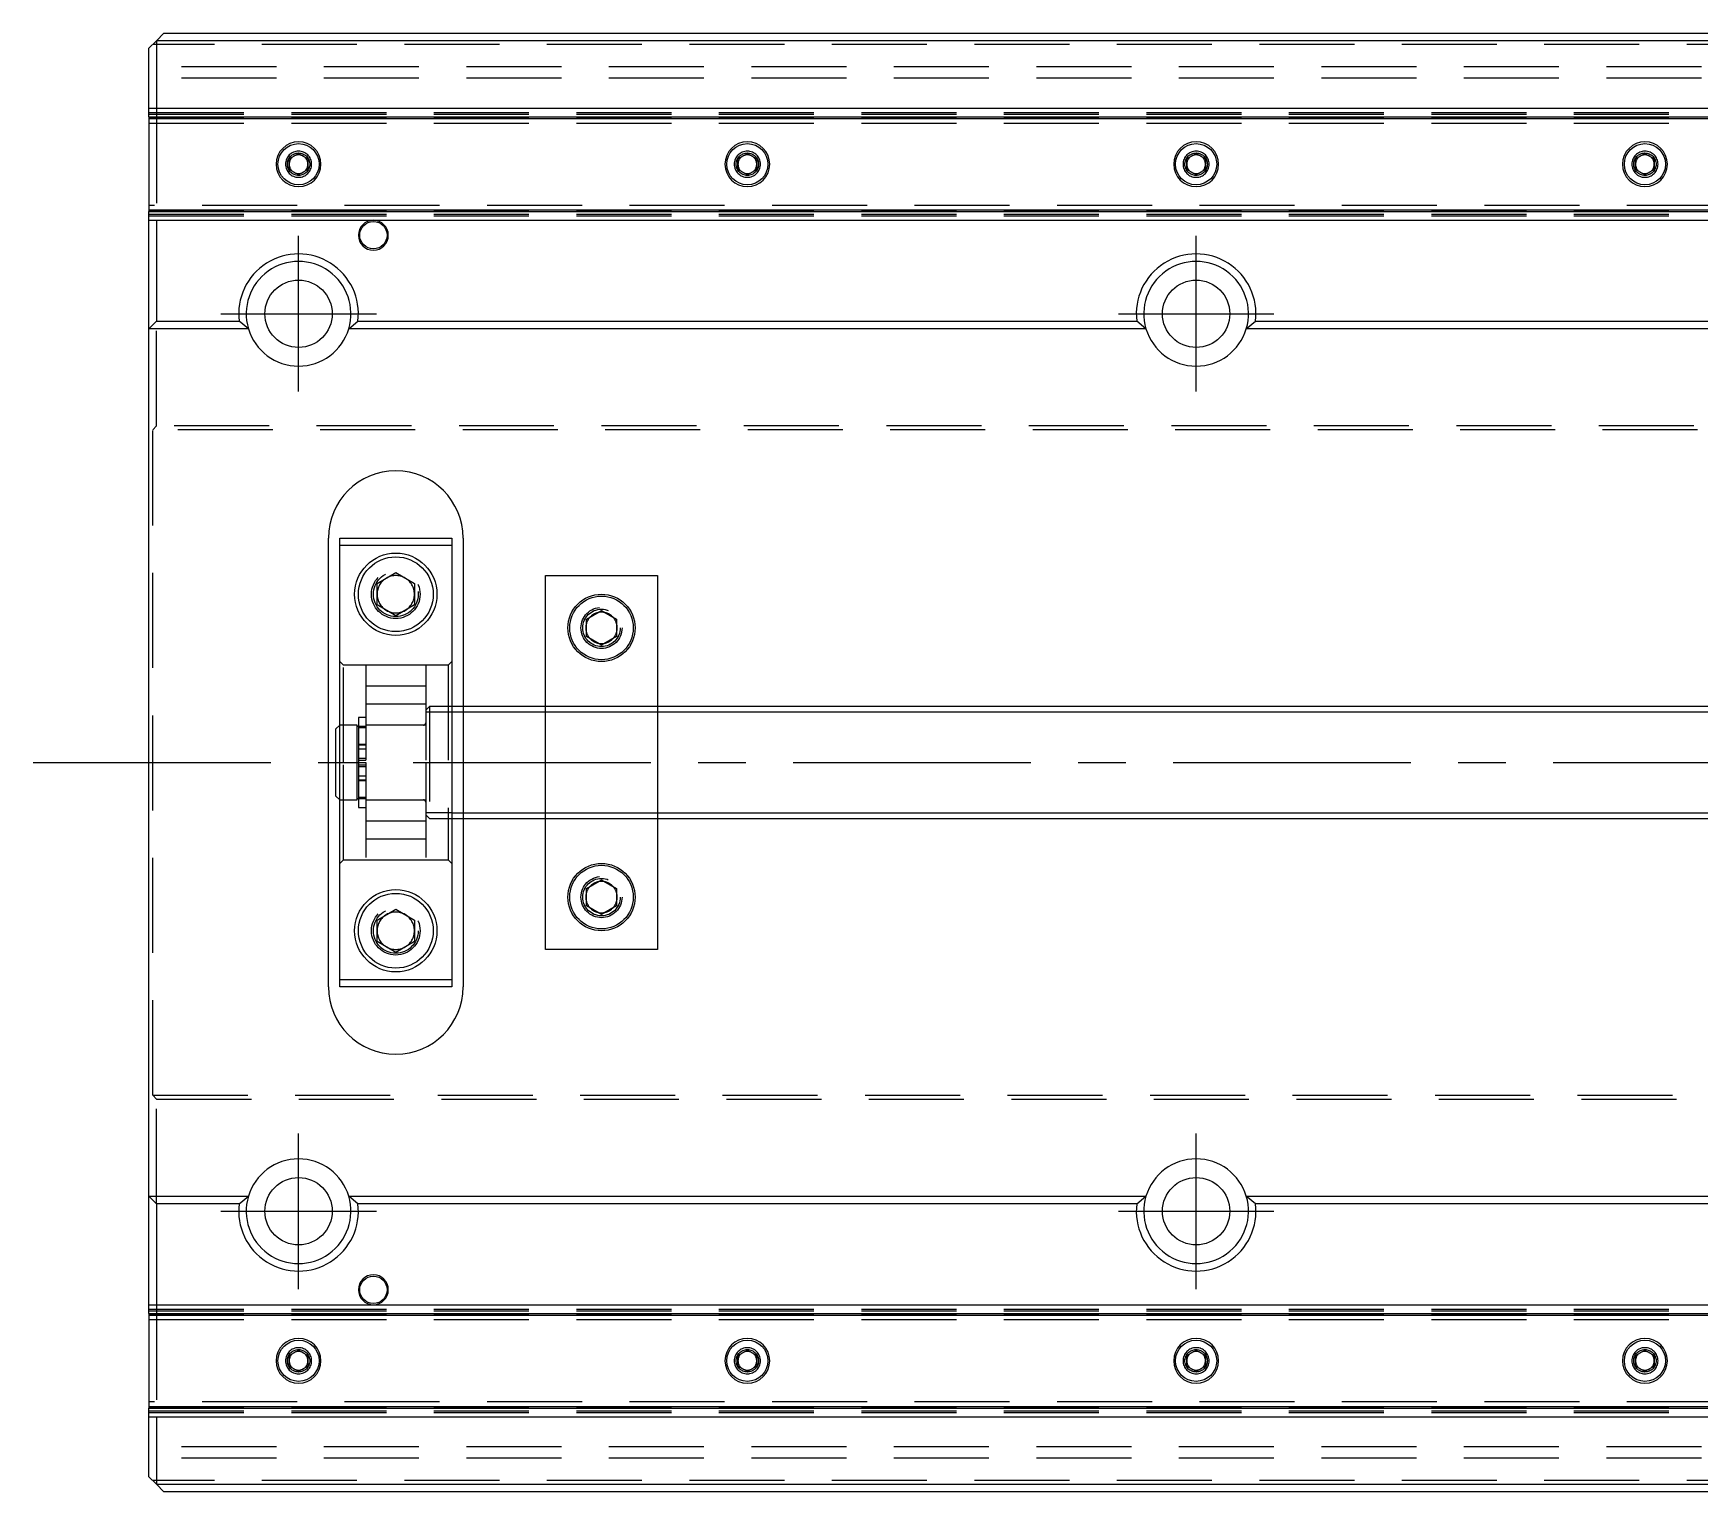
# Model space of a CAD drawing. Extents: x -41 to 1018, y -351 to 109.
# Drawn here: x -15.5 to 207.3, y -97.5 to 97.5 of the extents above; entities that cross this region are included whole.
import ezdxf

# ---------------------------------------------------------------- set-up
doc = ezdxf.new("R2010")
doc.units = 0
doc.linetypes.add('CENTER', pattern=[50.8, 31.75, -6.35, 6.35, -6.35])
doc.linetypes.add('DASHED', pattern=[19.05, 12.7, -6.35])
doc.layers.get('0').update_dxf_attribs({"linetype": 'CONTINUOUS'})
doc.layers.add('CENTER', color=1, linetype='CENTER')

msp = doc.modelspace()

# ---------------------------------------------------------------- linework, layer by layer
at = {"color": 7, "linetype": 'CONTINUOUS'}
for p, q in [((1, 96.5), (0, 95.5)), ((2, 97.5), (1, 96.5)), ((1, 96.5), (1, 87.5)), ((280, 96.5), (1, 96.5)), ((2, 97.5), (280, 97.5)), ((0, 87.5), (0, 95.5)), ((0, 86.32), (0, 87.5)), ((0, 87.5), (280, 87.5)), ((0, 86.32), (0, 86.1)), ((0, 86.32), (280, 86.32)), ((0, 86.1), (0, 73.9)), ((0, 86.1), (280, 86.1)), ((18.75, 80.72), (20, 81.44)), ((18.75, 79.28), (18.75, 80.72)), ((20, 81.44), (21.25, 80.72)), ((21.25, 80.72), (21.25, 79.28)), ((78.75, 80.72), (80, 81.44)), ((78.75, 79.28), (78.75, 80.72)), ((80, 81.44), (81.25, 80.72)), ((81.25, 80.72), (81.25, 79.28)), ((138.75, 80.72), (140, 81.44)), ((138.75, 79.28), (138.75, 80.72)), ((140, 81.44), (141.25, 80.72)), ((141.25, 80.72), (141.25, 79.28)), ((198.75, 80.72), (200, 81.44)), ((198.75, 79.28), (198.75, 80.72)), ((200, 81.44), (201.25, 80.72)), ((201.25, 80.72), (201.25, 79.28)), ((20, 78.56), (18.75, 79.28)), ((21.25, 79.28), (20, 78.56)), ((80, 78.56), (78.75, 79.28)), ((81.25, 79.28), (80, 78.56)), ((140, 78.56), (138.75, 79.28)), ((141.25, 79.28), (140, 78.56)), ((200, 78.56), (198.75, 79.28)), ((201.25, 79.28), (200, 78.56)), ((0, 73.9), (0, 73.68)), ((0, 73.9), (280, 73.9)), ((0, 72.5), (0, 73.68)), ((0, 73.68), (280, 73.68)), ((0, 58), (0, 72.5)), ((0, 72.5), (280, 72.5)), ((1, 72.5), (1, 59)), ((0, 58), (1, 59)), ((0, -58), (0, 58)), ((13.29, 58), (0, 58)), ((1, 59), (12.06, 59)), ((13.29, 58), (12.06, 59)), ((26.71, 58), (27.94, 59)), ((133.29, 58), (26.71, 58)), ((27.94, 59), (132.06, 59)), ((133.29, 58), (132.06, 59)), ((146.71, 58), (147.94, 59)), ((253.29, 58), (146.71, 58)), ((147.94, 59), (252.06, 59)), ((24, -30), (24, 30)), ((25.5, 29), (25.5, 30)), ((25.5, 30), (40.5, 30)), ((40.5, 29), (25.5, 29)), ((25.5, -29), (25.5, 29)), ((40.5, 30), (40.5, 29)), ((40.5, 29), (40.5, -29)), ((42, 30), (42, 7.5)), ((30.5, 23.94), (33, 25.39)), ((33, 25.39), (35.5, 23.94)), ((53, 7.5), (53, 25)), ((53, 25), (68, 25)), ((68, 25), (68, 7.5)), ((30.5, 21.06), (30.5, 23.94)), ((35.5, 23.94), (35.5, 21.06)), ((33, 19.61), (30.5, 21.06)), ((35.5, 21.06), (33, 19.61)), ((58.5, 19.15), (60.5, 20.31)), ((60.5, 20.31), (62.5, 19.15)), ((58.5, 16.85), (58.5, 19.15)), ((62.5, 19.15), (62.5, 16.85)), ((60.5, 15.69), (58.5, 16.85)), ((62.5, 16.85), (60.5, 15.69)), ((280, 7.5), (40.5, 7.5)), ((25.5, 5), (25, 4.5)), ((25, -4.5), (25, 4.5)), ((25, -4.5), (25.5, -5)), ((40.5, -7.5), (280, -7.5)), ((42, -7.5), (42, -30)), ((53, -25), (53, -7.5)), ((68, -7.5), (68, -25)), ((58.5, -16.85), (60.5, -15.69)), ((58.5, -19.15), (58.5, -16.85)), ((60.5, -15.69), (62.5, -16.85)), ((62.5, -16.85), (62.5, -19.15)), ((30.5, -21.06), (33, -19.61)), ((33, -19.61), (35.5, -21.06)), ((60.5, -20.31), (58.5, -19.15)), ((62.5, -19.15), (60.5, -20.31)), ((30.5, -23.94), (30.5, -21.06)), ((35.5, -21.06), (35.5, -23.94)), ((33, -25.39), (30.5, -23.94)), ((35.5, -23.94), (33, -25.39)), ((68, -25), (53, -25)), ((25.5, -30), (25.5, -29)), ((25.5, -29), (40.5, -29)), ((40.5, -30), (25.5, -30)), ((40.5, -29), (40.5, -30)), ((0, -58), (13.29, -58)), ((1, -59), (0, -58)), ((0, -72.5), (0, -58)), ((12.06, -59), (1, -59)), ((1, -59), (1, -72.5)), ((12.06, -59), (13.29, -58)), ((26.71, -58), (133.29, -58)), ((27.94, -59), (26.71, -58)), ((132.06, -59), (27.94, -59)), ((132.06, -59), (133.29, -58)), ((146.71, -58), (253.29, -58)), ((147.94, -59), (146.71, -58)), ((252.06, -59), (147.94, -59)), ((0, -73.68), (0, -72.5)), ((0, -72.5), (280, -72.5)), ((0, -73.68), (0, -73.9)), ((0, -73.68), (280, -73.68)), ((0, -73.9), (280, -73.9)), ((0, -73.9), (0, -86.1)), ((18.75, -79.28), (20, -78.56)), ((18.75, -80.72), (18.75, -79.28)), ((20, -78.56), (21.25, -79.28)), ((21.25, -79.28), (21.25, -80.72)), ((78.75, -79.28), (80, -78.56)), ((78.75, -80.72), (78.75, -79.28)), ((80, -78.56), (81.25, -79.28)), ((81.25, -79.28), (81.25, -80.72)), ((138.75, -79.28), (140, -78.56)), ((138.75, -80.72), (138.75, -79.28)), ((140, -78.56), (141.25, -79.28)), ((141.25, -79.28), (141.25, -80.72)), ((198.75, -79.28), (200, -78.56)), ((198.75, -80.72), (198.75, -79.28)), ((200, -78.56), (201.25, -79.28)), ((201.25, -79.28), (201.25, -80.72)), ((20, -81.44), (18.75, -80.72)), ((21.25, -80.72), (20, -81.44)), ((80, -81.44), (78.75, -80.72)), ((81.25, -80.72), (80, -81.44)), ((140, -81.44), (138.75, -80.72)), ((141.25, -80.72), (140, -81.44)), ((200, -81.44), (198.75, -80.72)), ((201.25, -80.72), (200, -81.44)), ((0, -86.1), (0, -86.32)), ((0, -86.1), (280, -86.1)), ((0, -87.5), (0, -86.32)), ((0, -86.32), (280, -86.32)), ((0, -95.5), (0, -87.5)), ((0, -87.5), (280, -87.5)), ((1, -87.5), (1, -96.5)), ((0, -95.5), (1, -96.5)), ((1, -96.5), (2, -97.5)), ((1, -96.5), (280, -96.5)), ((280, -97.5), (2, -97.5))]:
    msp.add_line(p, q, dxfattribs=at)
at = {"color": 3, "linetype": 'DASHED'}
for p, q in [((294.5, 96), (0.5, 96)), ((760, 93), (0, 93)), ((760, 91.5), (0, 91.5)), ((0, 86.91), (280, 86.91)), ((1, 87.5), (1, 72.5)), ((0, 86.7), (760, 86.7)), ((0, 86.26), (286.5, 86.26)), ((0, 85.5), (286.5, 85.5)), ((21.48, 80.26), (21.5, 80)), ((78.5, 80), (78.52, 80.22)), ((138.5, 80), (138.52, 80.22)), ((198.5, 80), (198.52, 80.22)), ((286.5, 74.5), (0, 74.5)), ((0, 73.74), (286.5, 73.74)), ((0, 73.3), (760, 73.3)), ((0, 73.09), (280, 73.09)), ((1, 45), (1, 59)), ((1, 45), (0.5, 44.5)), ((759, 45), (1, 45)), ((0.5, -44.5), (0.5, 44.5)), ((759.5, 44.5), (0.5, 44.5)), ((35.98, 22.86), (36, 22.5)), ((58, 18), (58.02, 18.3)), ((26, 13), (25.5, 13.5)), ((40.5, 13.5), (40, 13)), ((29, 13), (26, 13)), ((26, 0), (26, 13)), ((37, 13), (29, 13)), ((29, 13), (29, 0)), ((40, 13), (37, 13)), ((37, 13), (37, 0)), ((40, 13), (40, -13)), ((37, 10.2), (29, 10.2)), ((37, 7.8), (29, 7.8)), ((37.5, 7.5), (37, 7)), ((40.5, 6.75), (37, 6.75)), ((40.5, 7.5), (37.5, 7.5)), ((37.5, 7.5), (37.5, -7.5)), ((42, 7.5), (42, 2.5)), ((53, 2.5), (53, 7.5)), ((68, 7.5), (68, 2.5)), ((27.85, 5), (25.5, 5)), ((27.85, -5), (27.85, 5)), ((29, 4.8), (27.85, 4.8)), ((29, 6), (28, 6)), ((28, 6), (28, -6)), ((29, 4.65), (28, 4.65)), ((36.7, 5), (29, 5)), ((36.7, 5), (29, 5)), ((37, 5), (36.7, 5)), ((29, 2.4), (28, 2.4)), ((28, 2.34), (29, 2.34)), ((42, 2.5), (42, -2.5)), ((53, -2.5), (53, 2.5)), ((68, 2.5), (68, -2.5)), ((26, -13), (26, 0)), ((29, 1.8), (28, 1.8)), ((28, 0.6), (29, 0.6)), ((28, 0.3), (29, 0.3)), ((29, 0), (29, -13)), ((37, 0), (37, -13)), ((28, -0.3), (29, -0.3)), ((29, -0.6), (28, -0.6)), ((28, -1.8), (29, -1.8)), ((29, -2.34), (28, -2.34)), ((28, -2.4), (29, -2.4)), ((42, -2.5), (42, -7.5)), ((53, -7.5), (53, -2.5)), ((68, -2.5), (68, -7.5)), ((25.5, -5), (27.85, -5)), ((27.85, -4.8), (29, -4.8)), ((28, -4.65), (29, -4.65)), ((28, -6), (29, -6)), ((29, -5), (36.7, -5)), ((29, -5), (36.7, -5)), ((36.7, -5), (37, -5)), ((29, -7.8), (37, -7.8)), ((40.5, -6.75), (37, -6.75)), ((37, -7), (37.5, -7.5)), ((37.5, -7.5), (40.5, -7.5)), ((29, -10.2), (37, -10.2)), ((25.5, -13.5), (26, -13)), ((26, -13), (29, -13)), ((29, -13), (37, -13)), ((37, -13), (40, -13)), ((40, -13), (40.5, -13.5)), ((58, -18), (58.02, -17.7)), ((30, -22.5), (30.02, -22.15)), ((0.5, -44.5), (759.5, -44.5)), ((0.5, -44.5), (1, -45)), ((1, -59), (1, -45)), ((1, -45), (759, -45)), ((0, -73.09), (280, -73.09)), ((0, -73.3), (760, -73.3)), ((1, -72.5), (1, -87.5)), ((0, -73.74), (286.5, -73.74)), ((0, -74.5), (286.5, -74.5)), ((18.5, -80), (18.52, -79.78)), ((78.5, -80), (78.52, -79.78)), ((138.5, -80), (138.52, -79.78)), ((198.5, -80), (198.52, -79.75)), ((286.5, -85.5), (0, -85.5)), ((0, -86.26), (286.5, -86.26)), ((0, -86.7), (760, -86.7)), ((0, -86.91), (280, -86.91)), ((760, -91.5), (0, -91.5)), ((760, -93), (0, -93)), ((294.5, -96), (0.5, -96))]:
    msp.add_line(p, q, dxfattribs=at)
at = {"color": 3, "linetype": 'CONTINUOUS'}
for p, q in [((280, 6.75), (40.5, 6.75)), ((40.5, -6.75), (280, -6.75))]:
    msp.add_line(p, q, dxfattribs=at)
at = {"color": 7, "linetype": 'CONTINUOUS'}
for centre, radius in [((20, 80), 2.75), ((80, 80), 2.75), ((140, 80), 2.75), ((200, 80), 2.75), ((20, 60), 4.5), ((140, 60), 4.5), ((33, 22.5), 5.5), ((33, 22.5), 5), ((60.5, 18), 4.5), ((60.5, 18), 4.25), ((60.5, -18), 4.5), ((60.5, -18), 4.25), ((33, -22.5), 5.5), ((33, -22.5), 5), ((20, -60), 4.5), ((140, -60), 4.5), ((20, -80), 2.75), ((80, -80), 2.75), ((140, -80), 2.75), ((200, -80), 2.75)]:
    msp.add_circle(centre, radius, dxfattribs=at)
at = {"color": 3, "linetype": 'DASHED'}
for centre, radius in [((20, 80), 1.5), ((80, 80), 1.5), ((140, 80), 1.5), ((200, 80), 1.5), ((33, 22.5), 3.25), ((33, 22.5), 3), ((60.5, 18), 2.75), ((60.5, 18), 2.5), ((60.5, -18), 2.75), ((60.5, -18), 2.5), ((33, -22.5), 3.25), ((33, -22.5), 3), ((20, -80), 1.5), ((80, -80), 1.5), ((140, -80), 1.5), ((200, -80), 1.5)]:
    msp.add_circle(centre, radius, dxfattribs=at)
at = {"color": 3, "linetype": 'CONTINUOUS'}
for centre in [(30, 70.5), (30, -70.5)]:
    msp.add_circle(centre, 1.83, dxfattribs=at)
at = {"color": 7, "linetype": 'CONTINUOUS'}
for centre, radius, start, end in [((20, 80), 3, 0, 180), ((80, 80), 3, 0, 180), ((140, 80), 3, 0, 180), ((200, 80), 3, 0, 180), ((20, 80), 3, 180, 0), ((80, 80), 3, 180, 0), ((140, 80), 3, 180, 0), ((200, 80), 3, 180, 0), ((30, 70.5), 2, 180, 90), ((30, 70.5), 2, 90, 180), ((20, 60), 8, 352.8192, 187.1808), ((20, 60), 7, 343.3985, 196.6015), ((140, 60), 8, 352.8192, 187.1808), ((140, 60), 7, 343.3985, 196.6015), ((20, 60), 7, 196.6015, 343.3985), ((140, 60), 7, 196.6015, 343.3985), ((33, 30), 9, 0, 180), ((33, -30), 9, 180, 0), ((20, -60), 7, 16.6015, 163.3985), ((140, -60), 7, 16.6015, 163.3985), ((20, -60), 8, 172.8192, 7.1808), ((20, -60), 7, 163.3985, 16.6015), ((140, -60), 8, 172.8192, 7.1808), ((140, -60), 7, 163.3985, 16.6015), ((30, -70.5), 2, 270, 180), ((30, -70.5), 2, 180, 270), ((20, -80), 3, 0, 180), ((80, -80), 3, 0, 180), ((140, -80), 3, 0, 180), ((200, -80), 3, 0, 180), ((20, -80), 3, 180, 0), ((80, -80), 3, 180, 0), ((140, -80), 3, 180, 0), ((200, -80), 3, 180, 0)]:
    msp.add_arc(centre, radius, start, end, dxfattribs=at)
at = {"color": 3, "linetype": 'DASHED'}
for centre, radius, start, end in [((20, 80), 1.75, 0, 180), ((20, 80), 1.25, 120, 180), ((20, 80), 1.25, 60, 120), ((20, 80), 1.25, 0, 60), ((80, 80), 1.75, 0, 180), ((80, 80), 1.25, 120, 180), ((80, 80), 1.25, 60, 120), ((80, 80), 1.25, 0, 60), ((140, 80), 1.75, 0, 180), ((140, 80), 1.25, 120, 180), ((140, 80), 1.25, 60, 120), ((140, 80), 1.25, 0, 60), ((200, 80), 1.75, 0, 180), ((200, 80), 1.25, 120, 180), ((200, 80), 1.25, 60, 120), ((200, 80), 1.25, 0, 60), ((20, 80), 1.75, 180, 0), ((20, 80), 1.25, 180, 240), ((20, 80), 1.25, 240, 300), ((20, 80), 1.25, 300, 0), ((80, 80), 1.75, 180, 0), ((80, 80), 1.25, 180, 240), ((80, 80), 1.25, 240, 300), ((80, 80), 1.25, 300, 0), ((140, 80), 1.75, 180, 0), ((140, 80), 1.25, 180, 240), ((140, 80), 1.25, 240, 300), ((140, 80), 1.25, 300, 0), ((200, 80), 1.75, 180, 0), ((200, 80), 1.25, 180, 240), ((200, 80), 1.25, 240, 300), ((200, 80), 1.25, 300, 0), ((33, 22.5), 2.5, 120, 180), ((33, 22.5), 2.5, 60, 120), ((33, 22.5), 2.5, 0, 60), ((33, 22.5), 2.5, 180, 240), ((33, 22.5), 2.5, 300, 0), ((33, 22.5), 2.5, 240, 300), ((60.5, 18), 2.1, 102.2472, 137.7528), ((60.5, 18), 2.1, 77.7528, 102.2472), ((60.5, 18), 2.1, 42.2472, 77.7528), ((60.5, 18), 2.1, 162.2472, 180), ((60.5, 18), 2.1, 180, 197.7528), ((60.5, 18), 2.1, 137.7528, 162.2472), ((60.5, 18), 2.1, 17.7528, 42.2472), ((60.5, 18), 2.1, 342.2472, 17.7528), ((60.5, 18), 2.1, 197.7528, 222.2472), ((60.5, 18), 2.1, 222.2472, 257.7528), ((60.5, 18), 2.1, 257.7528, 282.2472), ((60.5, 18), 2.1, 282.2472, 317.7528), ((60.5, 18), 2.1, 317.7528, 342.2472), ((36.7, 5.3), 0.3, 270, 360), ((36.7, -5.3), 0.3, 0, 90), ((60.5, -18), 2.1, 162.2472, 180), ((60.5, -18), 2.1, 137.7528, 162.2472), ((60.5, -18), 2.1, 102.2472, 137.7528), ((60.5, -18), 2.1, 77.7528, 102.2472), ((60.5, -18), 2.1, 42.2472, 77.7528), ((60.5, -18), 2.1, 17.7528, 42.2472), ((60.5, -18), 2.1, 342.2472, 17.7528), ((33, -22.5), 2.5, 60, 120), ((60.5, -18), 2.1, 180, 197.7528), ((60.5, -18), 2.1, 197.7528, 222.2472), ((60.5, -18), 2.1, 222.2472, 257.7528), ((60.5, -18), 2.1, 282.2472, 317.7528), ((60.5, -18), 2.1, 317.7528, 342.2472), ((33, -22.5), 2.5, 120, 180), ((33, -22.5), 2.5, 0, 60), ((60.5, -18), 2.1, 257.7528, 282.2472), ((33, -22.5), 2.5, 180, 240), ((33, -22.5), 2.5, 300, 0), ((33, -22.5), 2.5, 240, 300), ((20, -80), 1.75, 0, 180), ((20, -80), 1.75, 180, 0), ((20, -80), 1.25, 120, 180), ((20, -80), 1.25, 180, 240), ((20, -80), 1.25, 60, 120), ((20, -80), 1.25, 0, 60), ((20, -80), 1.25, 300, 0), ((80, -80), 1.75, 0, 180), ((80, -80), 1.75, 180, 0), ((80, -80), 1.25, 120, 180), ((80, -80), 1.25, 180, 240), ((80, -80), 1.25, 60, 120), ((80, -80), 1.25, 0, 60), ((80, -80), 1.25, 300, 0), ((140, -80), 1.75, 0, 180), ((140, -80), 1.75, 180, 0), ((140, -80), 1.25, 120, 180), ((140, -80), 1.25, 180, 240), ((140, -80), 1.25, 60, 120), ((140, -80), 1.25, 0, 60), ((140, -80), 1.25, 300, 0), ((200, -80), 1.75, 0, 180), ((200, -80), 1.75, 180, 0), ((200, -80), 1.25, 120, 180), ((200, -80), 1.25, 180, 240), ((200, -80), 1.25, 60, 120), ((200, -80), 1.25, 0, 60), ((200, -80), 1.25, 300, 0), ((20, -80), 1.25, 240, 300), ((80, -80), 1.25, 240, 300), ((140, -80), 1.25, 240, 300), ((200, -80), 1.25, 240, 300)]:
    msp.add_arc(centre, radius, start, end, dxfattribs=at)
at = {"layer": 'CENTER', "color": 1, "linetype": 'CENTER'}
for p, q in [((20, 49.6), (20, 70.4)), ((140, 49.6), (140, 70.4)), ((9.6, 60), (30.4, 60)), ((129.6, 60), (150.4, 60)), ((-15.46, 0), (815.73, 0)), ((20, -70.4), (20, -49.6)), ((140, -70.4), (140, -49.6)), ((9.6, -60), (30.4, -60)), ((129.6, -60), (150.4, -60))]:
    msp.add_line(p, q, dxfattribs=at)

doc.saveas('drawing.dxf')
